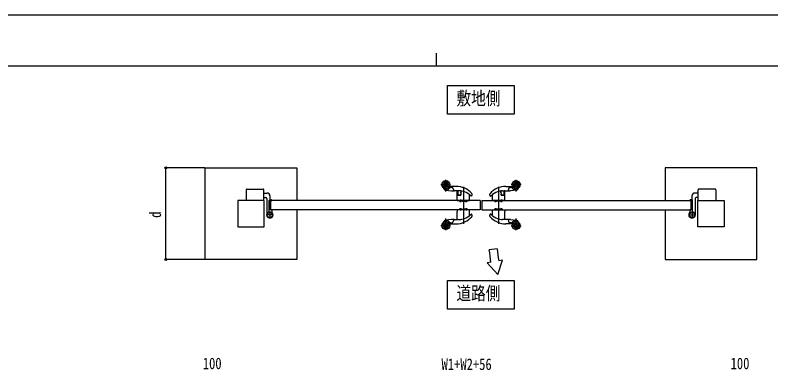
# Model space of a CAD drawing. Units: millimetres, scale not verified. Extents: x -4205 to 4205, y -2970 to 2970.
# Drawn here: x -1612 to 1273, y 1608 to 2970 of the extents above; entities that cross this region are included whole.
import ezdxf
from ezdxf.enums import TextEntityAlignment as Align

# ---------------------------------------------------------------- set-up
doc = ezdxf.new("R2010")
doc.units = ezdxf.units.MM
doc.header["$LTSCALE"] = 12
for name, color, linetype in [('0-2_USER1', 3, 'Continuous'), ('0-4_YKK_A1', 4, 'Continuous'), ('0-5_YKK_D', 6, 'Continuous'), ('0-6_YKK_ZWAK', 7, 'Continuous')]:
    doc.layers.add(name, color=color, linetype=linetype)
doc.styles.add('ＭＳ ゴシック', font='')
doc.styles.get('ＭＳ ゴシック').set_extended_font_data('MS Gothic')

msp = doc.modelspace()

# ---------------------------------------------------------------- linework, layer by layer
at = {"layer": '0-2_USER1'}
for points in [[(38.63, 2591.31), (38.63, 2701.31), (293.3, 2701.31), (293.3, 2591.31)], [(38.63, 1847), (38.63, 1957), (293.3, 1957), (293.3, 1847)]]:
    msp.add_lwpolyline(points, close=True, dxfattribs=at)
at = {"layer": '0-4_YKK_A1'}
for p, q in [((32.02, 2296.12), (32.02, 2340.6)), ((300.02, 2296.12), (300.02, 2340.6)), ((12.72, 2323), (50.32, 2323)), ((71.02, 2316), (46.16, 2316)), ((56.3, 2312), (52.93, 2312)), ((59.17, 2309.88), (62.09, 2300.41)), ((99.02, 2314.4), (99.02, 2172.54)), ((233.02, 2314.4), (233.02, 2172.54)), ((261.02, 2316), (285.88, 2316)), ((272.87, 2309.88), (269.95, 2300.41)), ((275.74, 2312), (279.11, 2312)), ((319.32, 2323), (281.72, 2323)), ((-729.98, 2303.5), (-729.98, 2262)), ((-727.98, 2305.5), (-664.98, 2305.5)), ((-662.98, 2262), (-662.98, 2303.5)), ((-662.98, 2290.5), (-649.48, 2290.5)), ((-639.48, 2280.5), (-639.48, 2264.5)), ((30.83, 2302.27), (53.56, 2299.54)), ((62.51, 2299), (63.98, 2299)), ((84.02, 2299), (63.98, 2299)), ((75.02, 2285), (75.02, 2298)), ((75.02, 2262), (75.02, 2285)), ((75.02, 2285), (77.52, 2285)), ((77.52, 2297.5), (77.52, 2285)), ((77.52, 2285), (77.52, 2282.3)), ((89.02, 2282.3), (77.52, 2282.3)), ((78.02, 2297), (78.02, 2295.23)), ((78.52, 2282.5), (88.56, 2282.5)), ((89.02, 2282.3), (89.43, 2287.01)), ((89.4, 2286.86), (89.06, 2282.96)), ((89.86, 2292.14), (89.4, 2286.86)), ((90.39, 2298.17), (89.86, 2292.14)), ((89.87, 2291.99), (90.4, 2298.06)), ((90.41, 2298.31), (90.42, 2298.31)), ((122.02, 2262), (122.02, 2283.81)), ((132.02, 2282.26), (132.02, 2286.65)), ((200.02, 2282.26), (200.02, 2286.65)), ((210.02, 2262), (210.02, 2283.81)), ((241.63, 2298.31), (241.62, 2298.31)), ((242.17, 2291.99), (241.64, 2298.06)), ((241.65, 2298.17), (242.18, 2292.14)), ((242.18, 2292.14), (242.64, 2286.86)), ((243.02, 2282.3), (242.61, 2287.01)), ((242.64, 2286.86), (242.98, 2282.96)), ((243.02, 2282.3), (254.52, 2282.3)), ((253.52, 2282.5), (243.48, 2282.5)), ((248.02, 2299), (268.06, 2299)), ((254.02, 2297), (254.02, 2295.23)), ((254.52, 2297.5), (254.52, 2285)), ((254.52, 2285), (254.52, 2282.3)), ((257.02, 2285), (254.52, 2285)), ((257.02, 2285), (257.02, 2298)), ((257.02, 2262), (257.02, 2285)), ((269.52, 2299), (268.06, 2299)), ((301.21, 2302.27), (278.48, 2299.54)), ((971.52, 2280.5), (971.52, 2264.5)), ((995.02, 2290.5), (981.52, 2290.5)), ((995.02, 2262), (995.02, 2303.5)), ((1060.02, 2305.5), (997.02, 2305.5)), ((1062.02, 2303.5), (1062.02, 2262)), ((-662.98, 2273.5), (-655.48, 2273.5)), ((-641.98, 2221.94), (-641.98, 2262.5)), ((-639.98, 2264.5), (-632.98, 2264.5)), ((-636.98, 2227), (-636.98, 2262)), ((-636.68, 2262.3), (-632.48, 2262.3)), ((-631.98, 2262.8), (-631.98, 2263.5)), ((75.02, 2262), (122.02, 2262)), ((84.52, 2261), (84.62, 2259.88)), ((88.02, 2265.47), (88.02, 2257.43)), ((91.42, 2259.88), (91.52, 2261)), ((94.02, 2262), (94.02, 2260.3)), ((94.32, 2260), (103.72, 2260)), ((104.02, 2260.3), (104.02, 2262)), ((106.22, 2261), (106.22, 2262)), ((113.82, 2261), (106.22, 2261)), ((106.52, 2261), (106.62, 2259.88)), ((110.02, 2265.03), (110.02, 2257.43)), ((113.42, 2259.88), (113.52, 2261)), ((113.82, 2262), (113.82, 2261)), ((163.02, 2262), (163.02, 2227)), ((257.02, 2262), (210.02, 2262)), ((218.22, 2262), (218.22, 2261)), ((218.22, 2261), (225.82, 2261)), ((218.62, 2259.88), (218.52, 2261)), ((222.02, 2265.03), (222.02, 2257.43)), ((225.52, 2261), (225.42, 2259.88)), ((225.82, 2261), (225.82, 2262)), ((228.02, 2260.3), (228.02, 2262)), ((237.72, 2260), (228.32, 2260)), ((238.02, 2262), (238.02, 2260.3)), ((240.62, 2259.88), (240.52, 2261)), ((244.02, 2265.47), (244.02, 2257.43)), ((247.52, 2261), (247.42, 2259.88)), ((964.02, 2262.8), (964.02, 2263.5)), ((968.72, 2262.3), (964.52, 2262.3)), ((972.02, 2264.5), (965.02, 2264.5)), ((969.02, 2227), (969.02, 2262)), ((974.02, 2221.94), (974.02, 2262.5)), ((983.52, 2269.5), (983.52, 2207)), ((995.02, 2273.5), (987.52, 2273.5)), ((163.02, 2227), (-636.98, 2227)), ((-636.68, 2226.7), (-632.48, 2226.7)), ((-631.98, 2226.2), (-631.98, 2217.16)), ((75.02, 2227), (75.02, 2224)), ((122.02, 2227), (75.02, 2227)), ((75.02, 2224), (75.02, 2220.5)), ((84.22, 2227), (84.22, 2228)), ((84.22, 2228), (91.82, 2228)), ((84.62, 2229.12), (84.52, 2228)), ((88.02, 2231.57), (88.02, 2223.53)), ((91.52, 2228), (91.42, 2229.12)), ((91.82, 2228), (91.82, 2227)), ((94.02, 2227), (94.02, 2228.7)), ((94.32, 2229), (103.72, 2229)), ((104.02, 2227), (104.02, 2228.7)), ((106.62, 2229.12), (106.52, 2228)), ((110.02, 2231.57), (110.02, 2223.97)), ((113.52, 2228), (113.42, 2229.12)), ((122.02, 2205.19), (122.02, 2227)), ((210.02, 2227), (257.02, 2227)), ((210.02, 2205.19), (210.02, 2227)), ((218.52, 2228), (218.62, 2229.12)), ((222.02, 2231.57), (222.02, 2223.97)), ((225.42, 2229.12), (225.52, 2228)), ((228.02, 2227), (228.02, 2228.7)), ((237.72, 2229), (228.32, 2229)), ((238.02, 2227), (238.02, 2228.7)), ((240.22, 2228), (240.22, 2227)), ((247.82, 2228), (240.22, 2228)), ((240.52, 2228), (240.62, 2229.12)), ((244.02, 2231.57), (244.02, 2223.53)), ((247.42, 2229.12), (247.52, 2228)), ((247.82, 2227), (247.82, 2228)), ((257.02, 2227), (257.02, 2224)), ((257.02, 2224), (257.02, 2220.5)), ((964.02, 2226.2), (964.02, 2217.16)), ((968.72, 2226.7), (964.52, 2226.7)), ((-626.98, 2207), (-652.98, 2207)), ((-639.98, 2220), (-639.98, 2194)), ((32.02, 2148.4), (32.02, 2192.88)), ((75.02, 2190.5), (75.02, 2220.5)), ((132.02, 2202.35), (132.02, 2206.74)), ((200.02, 2202.35), (200.02, 2206.74)), ((257.02, 2190.5), (257.02, 2220.5)), ((300.02, 2148.4), (300.02, 2192.88)), ((959.02, 2207), (985.02, 2207)), ((972.02, 2220), (972.02, 2194)), ((50.32, 2166), (12.72, 2166)), ((53.56, 2189.46), (30.83, 2186.73)), ((46.16, 2173), (71.02, 2173)), ((52.93, 2177), (56.3, 2177)), ((62.09, 2188.59), (59.17, 2179.12)), ((63.98, 2190), (62.51, 2190)), ((63.98, 2190), (84.02, 2190)), ((268.06, 2190), (248.02, 2190)), ((285.88, 2173), (261.02, 2173)), ((268.06, 2190), (269.52, 2190)), ((269.95, 2188.59), (272.87, 2179.12)), ((279.11, 2177), (275.74, 2177)), ((278.48, 2189.46), (301.21, 2186.73)), ((281.72, 2166), (319.32, 2166)), ((227.58, 2077.12), (197.75, 2073.94)), ((204.05, 2026.26), (189.7, 2023.73)), ((229.92, 1979.21), (189.7, 2023.73)), ((229.92, 1979.21), (248.79, 2034.15)), ((248.79, 2034.15), (234.02, 2031.54))]:
    msp.add_line(p, q, dxfattribs=at)
for points in [[(-886.98, 2387), (-536.98, 2387), (-536.98, 2262)], [(-536.98, 2227), (-536.98, 2037), (-886.98, 2037), (-886.98, 2387)], [(1219.02, 2387), (869.02, 2387), (869.02, 2262)], [(869.02, 2227), (869.02, 2037), (1219.02, 2037), (1219.02, 2387)], [(78.02, 2295.23), (78.02, 2285.8), (78.02, 2283)], [(254.02, 2295.23), (254.02, 2285.8), (254.02, 2283)], [(-651.48, 2269.5), (-651.48, 2214.61), (-651.48, 2207)], [(163.02, 2262), (-636.98, 2262), (-636.98, 2227)], [(91.82, 2262), (91.82, 2261), (84.22, 2261), (84.22, 2262)], [(169.02, 2262), (169.02, 2227), (969.02, 2227)], [(169.02, 2262), (969.02, 2262), (969.02, 2227)], [(240.22, 2262), (240.22, 2261), (247.82, 2261), (247.82, 2262)], [(106.22, 2227), (106.22, 2228), (113.82, 2228), (113.82, 2227)], [(225.82, 2227), (225.82, 2228), (218.22, 2228), (218.22, 2227)]]:
    msp.add_lwpolyline(points, dxfattribs=at)
for points in [[(-761.98, 2162), (-661.98, 2162), (-661.98, 2262), (-761.98, 2262)], [(1094.02, 2162), (994.02, 2162), (994.02, 2262), (1094.02, 2262)]]:
    msp.add_lwpolyline(points, close=True, dxfattribs=at)
for centre, radius in [((32.02, 2323), 15), ((32.02, 2323), 14.7), ((300.02, 2323), 15), ((300.02, 2323), 14.7), ((32.02, 2323), 9.71), ((32.02, 2323), 6.62), ((300.02, 2323), 9.71), ((300.02, 2323), 6.62), ((-639.98, 2207), 11.5), ((-639.98, 2207), 10.35), ((972.02, 2207), 11.5), ((972.02, 2207), 10.35), ((32.02, 2166), 15), ((32.02, 2166), 14.7), ((32.02, 2166), 9.71), ((32.02, 2166), 6.62), ((300.02, 2166), 15), ((300.02, 2166), 14.7), ((300.02, 2166), 9.71), ((300.02, 2166), 6.62)]:
    msp.add_circle(centre, radius, dxfattribs=at)
for centre, radius, start, end in [((24.45, 2308.34), 1.5, 62.67786, 207.00257), ((32.02, 2323), 15, 242.67786, 328.99194), ((32.02, 2323), 15, 261.17985, 278.82015), ((32.02, 2319.4), 17.2, 270, 320.22969), ((46.16, 2314.5), 1.5, 90.00099, 148.99194), ((52.93, 2302), 10, 90, 140.22969), ((56.3, 2309), 3, 17.10292, 90), ((71.02, 2236), 80, 41.1281, 89.99959), ((261.02, 2236), 80, 90.00041, 138.8719), ((275.74, 2309), 3, 90, 162.89708), ((279.11, 2302), 10, 39.77031, 90), ((285.88, 2314.5), 1.5, 31.00806, 89.99901), ((300.02, 2319.4), 17.2, 219.77031, 270), ((300.02, 2323), 15, 211.00806, 297.32214), ((300.02, 2323), 15, 261.17985, 278.82015), ((307.59, 2308.34), 1.5, 332.99743, 117.32214), ((-727.98, 2303.5), 2, 90, 180), ((-664.98, 2303.5), 2, 360, 90), ((-649.48, 2280.5), 10, 360, 90), ((32.02, 2312.2), 10, 207.00257, 263.14008), ((32.02, 2312.2), 10, 263.14008, 270), ((62.51, 2374), 75, 263.14008, 270), ((64, 2301), 2, 197.10292, 210), ((64, 2301), 2, 210, 270), ((76.02, 2298), 1, 90, 180), ((76.02, 2297.5), 1.5, 0, 90), ((75.02, 2297), 3, 0, 41.81031), ((78.52, 2283), 0.5, 180, 270), ((84.02, 2249), 50, 68.13628, 89.99998), ((88.56, 2283), 0.5, 270, 355), ((92.38, 2298), 2, 163.07655, 175), ((90.9, 2298.02), 0.5, 82.01427, 175), ((72.85, 2221.16), 80, 47.40829, 68.13629), ((121.02, 2283.81), 1, 0, 38.17852), ((129.02, 2282.25), 3, 227.26797, 0.1403), ((129.02, 2286.65), 3, 0, 41.1286), ((203.02, 2286.65), 3, 138.8714, 180), ((203.02, 2282.25), 3, 179.8597, 312.73203), ((259.19, 2221.16), 80, 111.86371, 132.59171), ((211.02, 2283.81), 1, 141.82148, 180), ((248.02, 2249), 50, 90.00002, 111.86372), ((241.14, 2298.02), 0.5, 5, 97.98573), ((239.66, 2298), 2, 5, 16.92345), ((243.48, 2283), 0.5, 185, 270), ((253.52, 2283), 0.5, 270, 0), ((257.02, 2297), 3, 138.18969, 180), ((256.02, 2297.5), 1.5, 90, 180), ((256.02, 2298), 1, 0, 90), ((268.04, 2301), 2, 270, 330), ((269.52, 2374), 75, 270, 276.85992), ((268.04, 2301), 2, 330, 342.89708), ((300.02, 2312.2), 10, 270, 276.85992), ((300.02, 2312.2), 10, 276.85992, 332.99743), ((981.52, 2280.5), 10, 90, 180), ((997.02, 2303.5), 2, 90, 180), ((1060.02, 2303.5), 2, 0, 90), ((-655.48, 2269.5), 4, 360, 90), ((-639.98, 2262.5), 2, 90, 180), ((-636.68, 2262), 0.3, 90, 180), ((-632.98, 2263.5), 1, 360, 90), ((-632.48, 2262.8), 0.5, 270, 360), ((85.91, 2259.99), 1.3, 185, 254.11915), ((88.02, 2267.4), 9, 254.11915, 285.88085), ((90.13, 2259.99), 1.3, 285.88085, 355), ((94.32, 2260.3), 0.3, 180, 270), ((103.72, 2260.3), 0.3, 270, 0), ((107.91, 2259.99), 1.3, 185, 254.11915), ((110.02, 2267.4), 9, 254.11915, 285.88085), ((112.13, 2259.99), 1.3, 285.88085, 355), ((219.91, 2259.99), 1.3, 185, 254.11915), ((222.02, 2267.4), 9, 254.11915, 285.88085), ((224.13, 2259.99), 1.3, 285.88085, 355), ((228.32, 2260.3), 0.3, 180, 270), ((237.72, 2260.3), 0.3, 270, 0), ((241.91, 2259.99), 1.3, 185, 254.11915), ((244.02, 2267.4), 9, 254.11915, 285.88085), ((246.13, 2259.99), 1.3, 285.88085, 355), ((965.02, 2263.5), 1, 90, 180), ((964.52, 2262.8), 0.5, 180, 270), ((968.72, 2262), 0.3, 360, 90), ((972.02, 2262.5), 2, 360, 90), ((987.52, 2269.5), 4, 90, 180), ((-646.98, 2221.94), 5, 295.10278, 359.99998), ((-636.68, 2227), 0.3, 180, 270), ((-632.48, 2226.2), 0.5, 360, 90), ((85.91, 2229.01), 1.3, 105.88085, 175), ((88.02, 2221.6), 9, 74.11915, 105.88085), ((90.13, 2229.01), 1.3, 5, 74.11915), ((94.32, 2228.7), 0.3, 90, 180), ((103.72, 2228.7), 0.3, 0, 90), ((107.91, 2229.01), 1.3, 105.88085, 175), ((110.02, 2221.6), 9, 74.11915, 105.88085), ((112.13, 2229.01), 1.3, 5, 74.11915), ((219.91, 2229.01), 1.3, 105.88085, 175), ((222.02, 2221.6), 9, 74.11915, 105.88085), ((224.13, 2229.01), 1.3, 5, 74.11915), ((228.32, 2228.7), 0.3, 90, 180), ((237.72, 2228.7), 0.3, 0, 90), ((241.91, 2229.01), 1.3, 105.88085, 175), ((244.02, 2221.6), 9, 74.11915, 105.88085), ((246.13, 2229.01), 1.3, 5, 74.11915), ((964.52, 2226.2), 0.5, 90, 180), ((968.72, 2227), 0.3, 270, 360), ((979.02, 2221.94), 5, 180.00002, 244.89722), ((-639.98, 2207), 11.5, 115.10278, 38.01228), ((-626.98, 2217.16), 5, 180, 218.01228), ((71.02, 2253), 80, 270.00041, 318.8719), ((84.02, 2240), 50, 270.00002, 291.86372), ((72.85, 2267.84), 80, 291.86371, 312.59171), ((121.02, 2205.19), 1, 321.82148, 0), ((129.02, 2206.75), 3, 359.8597, 132.73203), ((129.02, 2202.35), 3, 318.8714, 0), ((203.02, 2206.75), 3, 47.26797, 180.1403), ((203.02, 2202.35), 3, 180, 221.1286), ((261.02, 2253), 80, 221.1281, 269.99959), ((259.19, 2267.84), 80, 227.40829, 248.13629), ((211.02, 2205.19), 1, 180, 218.17852), ((248.02, 2240), 50, 248.13628, 269.99998), ((972.02, 2207), 11.5, 141.98772, 64.89722), ((959.02, 2217.16), 5, 321.98772, 360), ((24.45, 2180.66), 1.5, 152.99743, 297.32214), ((32.02, 2176.8), 10, 96.85992, 152.99743), ((32.02, 2166), 15, 31.00806, 117.32214), ((32.02, 2166), 15, 81.17985, 98.82015), ((32.02, 2176.8), 10, 90, 96.85992), ((32.02, 2169.6), 17.2, 39.77031, 90), ((46.16, 2174.5), 1.5, 211.00806, 269.99901), ((52.93, 2187), 10, 219.77031, 270), ((62.51, 2115), 75, 90, 96.85992), ((56.3, 2180), 3, 270, 342.89708), ((64, 2188), 2, 150, 162.89708), ((64, 2188), 2, 90, 150), ((74.22, 2191), 1, 270, 323.55544), ((76.02, 2190.5), 1, 180, 185.39634), ((256.02, 2190.5), 1, 354.60366, 0), ((257.82, 2191), 1, 216.44456, 270), ((268.04, 2188), 2, 30, 90), ((269.52, 2115), 75, 83.14008, 90), ((268.04, 2188), 2, 17.10292, 30), ((275.74, 2180), 3, 197.10292, 270), ((279.11, 2187), 10, 270, 320.22969), ((285.88, 2174.5), 1.5, 270.00099, 328.99194), ((300.02, 2169.6), 17.2, 90, 140.22969), ((300.02, 2166), 15, 62.67786, 148.99194), ((300.02, 2166), 15, 81.17985, 98.82015), ((300.02, 2176.8), 10, 83.14008, 90), ((300.02, 2176.8), 10, 27.00257, 83.14008), ((307.59, 2180.66), 1.5, 242.67786, 27.00257), ((-7797.04, 994.36), 8067.36, 7.34884, 7.69047), ((897.08, 2148.44), 673.28, 186.08068, 189.99886)]:
    msp.add_arc(centre, radius, start, end, dxfattribs=at)
at = {"layer": '0-5_YKK_D'}
for p, q in [((-887.98, 2387), (-1037.98, 2387)), ((-1036.98, 2037), (-1036.98, 2387)), ((-887.98, 2037), (-1037.98, 2037))]:
    msp.add_line(p, q, dxfattribs=at)
for centre in [(-1036.98, 2387), (-1036.98, 2037)]:
    msp.add_circle(centre, 4.25, dxfattribs=at)
at = {"layer": '0-6_YKK_ZWAK'}
for p, q in [((-4.98, 2825), (-4.98, 2775)), ((3895.02, 2775), (-3904.98, 2775))]:
    msp.add_line(p, q, dxfattribs=at)
msp.add_lwpolyline([(-4205, -2970), (4205, -2970), (4205, 2970), (-4205, 2970)], close=True, dxfattribs=at)

# ---------------------------------------------------------------- texts
at = {"layer": '0-2_USER1', "style": 'ＭＳ ゴシック', "width": 0.8}
for s, p in [('敷地側', (72.63, 2611.31)), ('道路側', (72.63, 1867))]:
    msp.add_text(s, height=51.32, dxfattribs=at).set_placement(p, align=Align.BOTTOM_LEFT)
at = {"layer": '0-5_YKK_D', "style": 'ＭＳ ゴシック', "width": 0.8}
msp.add_text('d', height=43.99, rotation=90, dxfattribs=at).set_placement((-1041.98, 2196), align=Align.BOTTOM_LEFT)
for s, p in [('100', (-895.78, 1605)), ('W1+W2+56', (15.62, 1602)), ('100', (1119.02, 1605))]:
    msp.add_text(s, height=43.99, dxfattribs=at).set_placement(p, align=Align.BOTTOM_LEFT)

doc.saveas('drawing.dxf')
